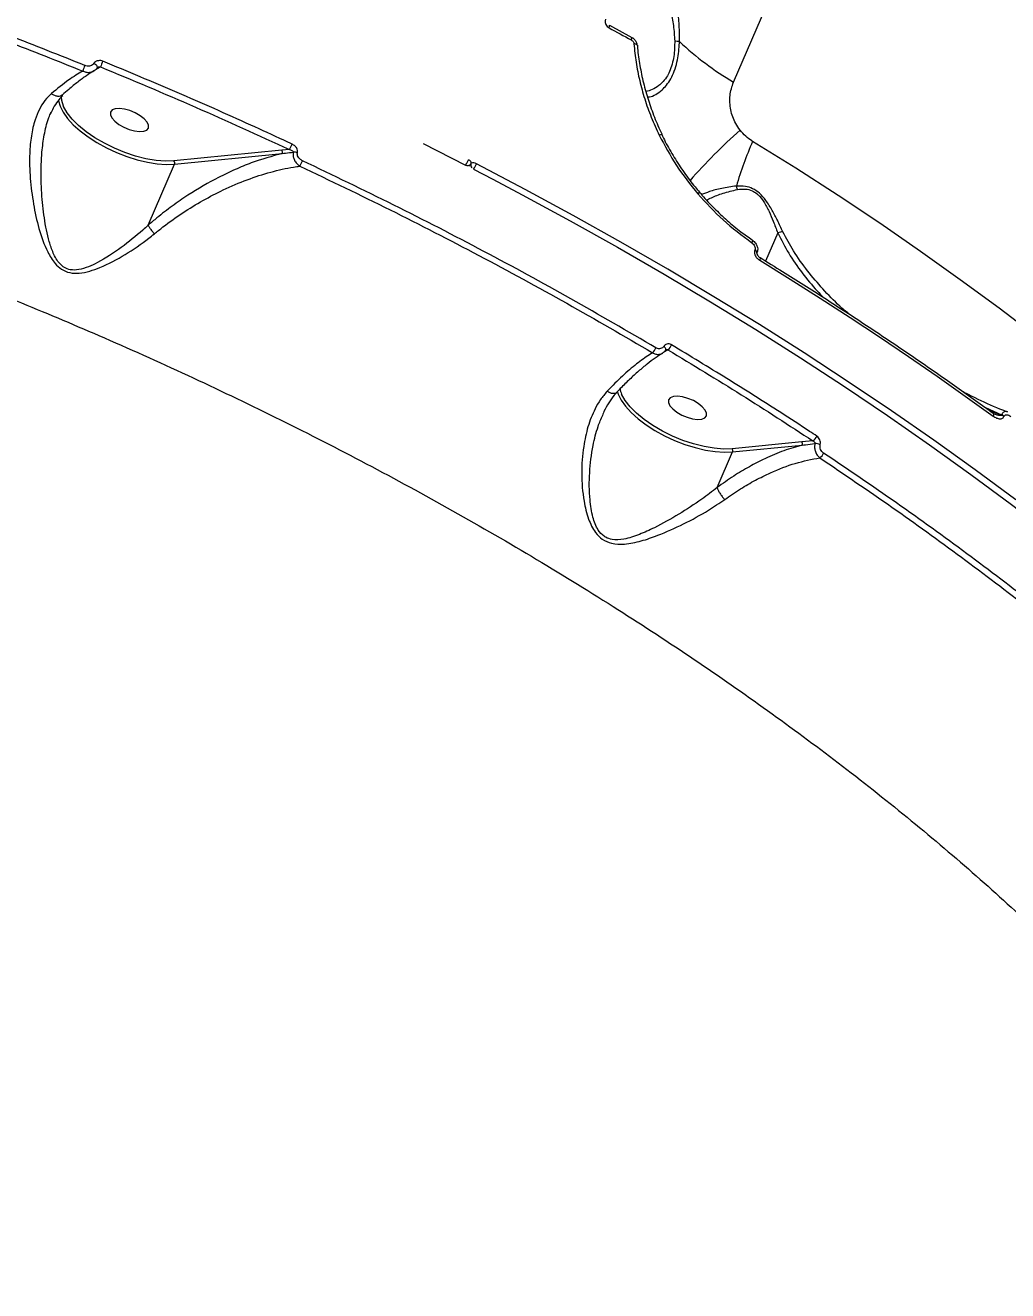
# Model space of a CAD drawing. Header units: millimetres. Extents: x -5517 to 6387, y -5295 to 6147.
# Drawn here: x 3209.4 to 3424.7, y 1794.9 to 2072.2 of the extents above; entities that cross this region are included whole.
import ezdxf

# ---------------------------------------------------------------- set-up
doc = ezdxf.new("R2010")
doc.units = ezdxf.units.MM
for name, color, linetype in [('DIKOM_ОБЪЕКТ', 7, 'Continuous'), ('DIKOM_РАЗМЕР_ЗОНА', 7, 'Continuous'), ('DIKOM_РАЗМЕР_ОБЪЕКТА', 7, 'Continuous')]:
    doc.layers.add(name, color=color, linetype=linetype)
doc.styles.add('style1', font='arial.ttf', dxfattribs={"width": 0.8})
doc.dimstyles.new('1-50', dxfattribs={"dimtxt": 300, "dimasz": 200, "dimexe": 100, "dimexo": 0, "dimgap": 100, "dimtad": 1, "dimtxsty": 'style1', "dimcen": 200, "dimclrd": 7, "dimclre": 7, "dimclrt": 7, "dimadec": 1, "dimazin": 2, "dimtfac": 1, "dimtmove": 0, "dimatfit": 2, "dimfxl": 0, "dimlwd": 25, "dimlwe": 18, "dimarcsym": 0})

# ---------------------------------------------------------------- blocks, each defined once
blk = doc.blocks.new('*D2')
at = {"layer": 'Defpoints', "color": 0, "transparency": 16777216}
for p in [(4491.49, 3838.97), (-2445.56, 374.31), (4491.49, -4687.8)]:
    blk.add_point(p, dxfattribs=at)
at = {"layer": 'DIKOM_РАЗМЕР_ОБЪЕКТА', "color": 7, "lineweight": 18, "transparency": 16777216}
for p, q in [((4491.49, 3838.97), (4491.49, -4787.8)), ((-2445.56, 374.31), (-2445.56, -4787.8))]:
    blk.add_line(p, q, dxfattribs=at)
at = {"layer": 'DIKOM_РАЗМЕР_ОБЪЕКТА', "color": 7, "lineweight": 25, "transparency": 16777216}
blk.add_line((-2245.56, -4687.8), (4291.49, -4687.8), dxfattribs=at)
at = {"layer": 'DIKOM_РАЗМЕР_ОБЪЕКТА', "color": 7, "transparency": 16777216}
for points in [[(-2245.56, -4654.47), (-2245.56, -4721.14), (-2445.56, -4687.8)], [(4291.49, -4654.47), (4291.49, -4721.14), (4491.49, -4687.8)]]:
    blk.add_solid(points, dxfattribs=at)
at = {"layer": 'DIKOM_РАЗМЕР_ОБЪЕКТА', "color": 7, "transparency": 16777216, "insert": (1022.97, -4434.63), "char_height": 300, "attachment_point": 5, "style": 'style1'}
blk.add_mtext('6900', dxfattribs=at)
blk = doc.blocks.new('*D3')
at = {"layer": 'Defpoints', "color": 0, "transparency": 16777216}
for p in [(6386.85, 4728.17), (-4131.44, -152.69), (6386.85, -5195.35)]:
    blk.add_point(p, dxfattribs=at)
at = {"layer": 'DIKOM_РАЗМЕР_ЗОНА', "color": 7, "lineweight": 18, "transparency": 16777216}
for p, q in [((6386.85, 4728.17), (6386.85, -5295.35)), ((-4131.44, -152.69), (-4131.44, -5295.35))]:
    blk.add_line(p, q, dxfattribs=at)
at = {"layer": 'DIKOM_РАЗМЕР_ЗОНА', "color": 7, "lineweight": 25, "transparency": 16777216}
blk.add_line((-3931.44, -5195.35), (6186.85, -5195.35), dxfattribs=at)
at = {"layer": 'DIKOM_РАЗМЕР_ЗОНА', "color": 7, "transparency": 16777216}
for points in [[(-3931.44, -5162.02), (-3931.44, -5228.69), (-4131.44, -5195.35)], [(6186.85, -5162.02), (6186.85, -5228.69), (6386.85, -5195.35)]]:
    blk.add_solid(points, dxfattribs=at)
at = {"layer": 'DIKOM_РАЗМЕР_ЗОНА', "color": 7, "transparency": 16777216, "insert": (1127.71, -4942.18), "char_height": 300, "attachment_point": 5, "style": 'style1'}
blk.add_mtext('10500', dxfattribs=at)

msp = doc.modelspace()

# ---------------------------------------------------------------- linework, layer by layer
at = {"layer": 'DIKOM_ОБЪЕКТ', "color": 7, "linetype": 'Continuous', "lineweight": 15}
for p, q in [((3364.586, 2059.739), (3489.684, 2348.596)), ((3337.446, 2072.163), (3342.315, 2069.527)), ((3343.408, 2067.845), (3343.408, 2067.852)), ((3343.52, 2067.846), (3343.531, 2067.657)), ((3224.674, 2062.399), (3225.874, 2063.049)), ((3214.878, 2052.793), (3215.058, 2053.238)), ((3296.536, 2046.268), (3305.838, 2041.55)), ((3265.568, 2044.772), (3241.962, 2042.44)), ((3242.09, 2041.747), (3265.696, 2044.079)), ((3267.263, 2044.933), (3265.568, 2044.772)), ((3236.296, 2028.367), (3242.09, 2041.747)), ((3306.929, 2041.695), (3306.554, 2041.291)), ((3307.599, 2040.642), (3311.871, 2038.42)), ((3374.289, 2026.688), (3371.62, 2020.525)), ((3368.694, 2025.104), (3368.702, 2025.099)), ((3369.277, 2022.986), (3369.246, 2022.914)), ((3369.749, 2022.328), (3369.718, 2022.258)), ((3349.228, 2000.522), (3350.218, 2001.06)), ((3419.835, 1988.393), (3423.349, 1986.837)), ((3335.924, 1986.733), (3336.022, 1986.971)), ((3423.305, 1986.737), (3421.042, 1987.519)), ((3423.349, 1986.837), (3423.305, 1986.737)), ((3423.868, 1986.447), (3423.911, 1986.547)), ((3379.53, 1980.886), (3364.266, 1979.378)), ((3364.394, 1978.685), (3379.658, 1980.193)), ((3381.987, 1981.114), (3379.53, 1980.886)), ((3361.018, 1970.889), (3364.394, 1978.685))]:
    msp.add_line(p, q, dxfattribs=at)
at = {"layer": 'DIKOM_ОБЪЕКТ', "color": 7, "linetype": 'Continuous', "lineweight": 15, "flags": 128}
for points in [[(3337.318, 2071.6), (3337.929, 2071.272), (3338.539, 2070.943), (3339.149, 2070.613), (3339.759, 2070.284), (3340.368, 2069.954), (3340.977, 2069.623), (3341.585, 2069.292), (3342.193, 2068.961)], [(3343.408, 2067.852), (3343.406, 2067.863), (3343.377, 2067.918), (3343.313, 2067.969), (3343.216, 2068.012), (3343.09, 2068.047), (3342.939, 2068.073), (3342.769, 2068.087)], [(3224.423, 2063.837), (3224.627, 2063.704), (3224.81, 2063.555), (3224.964, 2063.397), (3225.077, 2063.241), (3225.145, 2063.095), (3225.163, 2062.967), (3225.132, 2062.87)], [(3216.646, 2055.775), (3216.661, 2055.653), (3216.987, 2054.417), (3217.64, 2053.106), (3218.606, 2051.75), (3219.862, 2050.378), (3221.382, 2049.019), (3223.134, 2047.704), (3225.078, 2046.459), (3227.173, 2045.314), (3229.374, 2044.291), (3231.632, 2043.414), (3233.899, 2042.702), (3236.126, 2042.17), (3238.264, 2041.829), (3240.266, 2041.687), (3242.09, 2041.747)], [(3217.751, 2054.414), (3217.348, 2055.665), (3217.27, 2056.578)], [(3241.962, 2042.44), (3240.089, 2042.384), (3238.027, 2042.547), (3235.824, 2042.924), (3233.533, 2043.505), (3231.211, 2044.278), (3228.913, 2045.223), (3226.694, 2046.318), (3224.609, 2047.536), (3222.707, 2048.847), (3221.035, 2050.221), (3219.633, 2051.623), (3218.535, 2053.02), (3217.767, 2054.378), (3217.751, 2054.414)], [(3236.356, 2049.663), (3236.384, 2050.254), (3236.073, 2050.938), (3235.449, 2051.66), (3234.564, 2052.363), (3233.487, 2052.988), (3232.307, 2053.486), (3231.12, 2053.816), (3230.02, 2053.951), (3229.099, 2053.881), (3228.429, 2053.61), (3228.066, 2053.162), (3228.038, 2052.572), (3228.349, 2051.888), (3228.973, 2051.165), (3229.858, 2050.463), (3230.935, 2049.837), (3232.115, 2049.339), (3233.302, 2049.009), (3234.402, 2048.874), (3235.323, 2048.945), (3235.993, 2049.215), (3236.356, 2049.663)], [(3431.116, 2003.828), (3422.801, 2010.158), (3414.276, 2016.431), (3405.548, 2022.64), (3396.626, 2028.78), (3387.519, 2034.845), (3378.234, 2040.829), (3368.78, 2046.728)], [(3307.113, 2041.978), (3307.12, 2041.996), (3307.128, 2042.085), (3307.101, 2042.185), (3307.038, 2042.292), (3306.943, 2042.403), (3306.819, 2042.513), (3306.671, 2042.617), (3306.505, 2042.712)], [(3426.444, 1968.179), (3417.566, 1974.753), (3408.486, 1981.265), (3399.21, 1987.71), (3389.746, 1994.081), (3380.103, 2000.375), (3370.288, 2006.585), (3360.31, 2012.706), (3350.177, 2018.733), (3339.898, 2024.661), (3329.481, 2030.485), (3318.936, 2036.2), (3308.27, 2041.802)], [(3311.871, 2038.42), (3318.239, 2035.054), (3328.76, 2029.352), (3339.152, 2023.542), (3349.406, 2017.628), (3359.515, 2011.615), (3369.469, 2005.508), (3379.26, 1999.313), (3388.881, 1993.035), (3398.322, 1986.678), (3407.576, 1980.249), (3416.635, 1973.753), (3425.491, 1967.195), (3432.505, 1961.846)], [(3368.702, 2025.099), (3368.724, 2025.071), (3368.735, 2025.009), (3368.725, 2024.921), (3368.694, 2024.811), (3368.643, 2024.682), (3368.575, 2024.54)], [(3369.718, 2022.257), (3369.731, 2022.307), (3369.712, 2022.446), (3369.618, 2022.602), (3369.459, 2022.762), (3369.246, 2022.914)], [(3369.749, 2022.329), (3369.763, 2022.379), (3369.743, 2022.518), (3369.65, 2022.674), (3369.49, 2022.834), (3369.277, 2022.986)], [(3370.406, 2021.276), (3370.43, 2021.254), (3370.454, 2021.19), (3370.456, 2021.097), (3370.436, 2020.978), (3370.394, 2020.838), (3370.333, 2020.682)], [(3370.333, 2020.682), (3377.007, 2016.543), (3383.605, 2012.364), (3390.127, 2008.147), (3396.569, 2003.894), (3402.93, 1999.606), (3409.205, 1995.284), (3415.394, 1990.931), (3421.494, 1986.548)], [(3349.724, 2001.022), (3349.751, 2001.085), (3349.758, 2001.188), (3349.73, 2001.306), (3349.667, 2001.434), (3349.573, 2001.567), (3349.45, 2001.7), (3349.304, 2001.827)], [(3339.139, 1991.799), (3339.292, 1991.355), (3339.945, 1990.044), (3340.91, 1988.688), (3342.167, 1987.316), (3343.687, 1985.957), (3345.438, 1984.642), (3347.383, 1983.397), (3349.478, 1982.252), (3351.679, 1981.229), (3353.937, 1980.352), (3356.204, 1979.64), (3358.43, 1979.108), (3360.568, 1978.767), (3362.571, 1978.625), (3364.394, 1978.685)], [(3364.266, 1979.378), (3362.394, 1979.322), (3360.331, 1979.485), (3358.128, 1979.862), (3355.837, 1980.444), (3353.515, 1981.217), (3351.216, 1982.162), (3348.998, 1983.257), (3346.912, 1984.475), (3345.011, 1985.786), (3343.339, 1987.16), (3341.937, 1988.562), (3340.839, 1989.959), (3340.073, 1991.314)], [(3358.661, 1986.601), (3358.688, 1987.192), (3358.378, 1987.876), (3357.754, 1988.598), (3356.868, 1989.301), (3355.792, 1989.926), (3354.612, 1990.424), (3353.424, 1990.754), (3352.325, 1990.889), (3351.403, 1990.819), (3350.734, 1990.548), (3350.37, 1990.1), (3350.343, 1989.51), (3350.654, 1988.826), (3351.277, 1988.103), (3352.163, 1987.401), (3353.239, 1986.775), (3354.419, 1986.277), (3355.607, 1985.947), (3356.706, 1985.812), (3357.628, 1985.883), (3358.298, 1986.153), (3358.661, 1986.601)], [(3421.509, 1987.181), (3421.537, 1987.156), (3421.579, 1987.08), (3421.596, 1986.977), (3421.587, 1986.85), (3421.552, 1986.706), (3421.494, 1986.548)]]:
    msp.add_lwpolyline(points, dxfattribs=at)
at = {"layer": 'DIKOM_ОБЪЕКТ', "color": 7, "linetype": 'Continuous', "lineweight": 15}
for centre, radius, start, end in [((3336.7, 2072.037), 0.757, 324.75949, 9.55381), ((3341.605, 2069.384), 0.724, 324.25469, 11.4042), ((3351.059, 2056.827), 11.88, 81.86664, 86.931), ((3398.365, 2117.316), 66.755, 226.88377, 239.60057), ((3236.645, 2057.132), 15.531, 156.34077, 161.14709), ((3241.905, 2057.457), 16.978, 156.25643, 160.77051), ((3454.123, 1950.894), 132.006, 131.86445, 138.63119), ((3256.651, 2050.877), 12.163, 330.74564, 337.04121), ((3348.795, 2047.353), 0.879, 87.38002, 122.63978), ((3441.498, 2014.716), 79.452, 156.24015, 163.75339), ((3265.105, 2044.328), 0.642, 337.18027, 43.77797), ((3268.39, 2042.459), 1.913, 70.71556, 97.42339), ((3241.498, 2041.996), 0.642, 337.18027, 43.77797), ((3259.678, 2046.928), 11.364, 330.38814, 336.96225), ((3301.737, 2044.676), 5.157, 322.68526, 337.61636), ((3306.29, 2042.325), 0.897, 239.77356, 315.38824), ((3306.196, 2042.375), 1, 317.13963, 336.58356), ((3307.992, 2041.569), 0.984, 162.89973, 220.89676), ((3307.554, 2040.775), 1.252, 55.09957, 111.45308), ((3303.645, 2043.704), 5.001, 322.24888, 337.64947), ((3355.936, 2036.368), 1.416, 306.40771, 327.03253), ((3362.596, 2035.802), 2.861, 7.57305, 23.53592), ((3348.4, 2003.194), 2.804, 310.42705, 338.17993), ((3344.829, 2002.629), 2.99, 312.3884, 337.76475), ((3344.977, 1993.625), 5.422, 190.58558, 205.23355), ((3422.603, 1984.683), 2.171, 54.35336, 71.11141), ((3422.647, 1984.786), 2.168, 54.34345, 71.12131), ((3379.066, 1980.442), 0.642, 337.17968, 43.77857), ((3380.791, 1982.975), 2.213, 302.71615, 338.29971), ((3382.601, 1978.262), 2.251, 63.71383, 94.05399), ((3363.803, 1978.934), 0.642, 337.18027, 43.77797), ((3382.24, 1979.287), 2.257, 303.78617, 337.8502)]:
    msp.add_arc(centre, radius, start, end, dxfattribs=at)
for points, knots in [([(3346.865, 2091.225), (3347.026, 2090.618), (3347.37, 2089.321), (3348.042, 2086.721), (3348.885, 2083.488), (3349.87, 2079.676), (3350.779, 2075.778), (3351.497, 2072.076), (3351.628, 2069.829), (3351.695, 2068.69)], [0, 0, 0, 0, 0.1227075, 0.2624643, 0.4060163, 0.5749252, 0.7482627, 0.8723677, 1, 1, 1, 1]), ([(3352.74, 2068.588), (3352.748, 2069.78), (3352.764, 2072.168), (3352.287, 2076.099), (3351.644, 2080.264), (3350.911, 2084.274), (3350.293, 2087.681), (3349.801, 2090.391), (3349.553, 2091.723), (3349.438, 2092.343)], [0, 0, 0, 0, 0.1281511, 0.2567377, 0.426816, 0.5968793, 0.7373119, 0.8775724, 1, 1, 1, 1]), ([(3155.686, 2086.187), (3161.201, 2084.388), (3172.23, 2080.789), (3188.812, 2074.928), (3205.405, 2068.759), (3216.433, 2064.353), (3221.947, 2062.151)], [0, 0, 0, 0, 0.2491006, 0.4982005, 0.7490996, 1, 1, 1, 1]), ([(3222.419, 2063.364), (3216.933, 2065.556), (3205.96, 2069.94), (3189.372, 2076.111), (3172.713, 2082.004), (3161.58, 2085.636), (3156.014, 2087.452)], [0, 0, 0, 0, 0.2490993, 0.4982001, 0.7490992, 1, 1, 1, 1]), ([(3336.547, 2073.539), (3336.514, 2073.445), (3336.431, 2073.206), (3336.437, 2072.774), (3336.596, 2072.302), (3336.895, 2071.878), (3337.177, 2071.693), (3337.318, 2071.6)], [0, 0, 0, 0, 0.1405864, 0.355082, 0.5698485, 0.7848626, 1, 1, 1, 1]), ([(3342.193, 2068.961), (3342.286, 2068.899), (3342.473, 2068.774), (3342.67, 2068.49), (3342.752, 2068.25), (3342.767, 2068.115), (3342.769, 2068.087)], [0, 0, 0, 0, 0.3067894, 0.6133206, 0.9194845, 1, 1, 1, 1]), ([(3342.307, 2069.511), (3342.386, 2069.472), (3342.688, 2069.321), (3343.09, 2068.857), (3343.379, 2068.299), (3343.378, 2067.946), (3343.378, 2067.851)], [0, 0, 0, 0, 0.1274635, 0.4869991, 0.8619701, 1, 1, 1, 1]), ([(3351.695, 2068.69), (3351.695, 2068.466), (3351.694, 2067.032), (3351.519, 2064.973), (3350.917, 2062.795), (3350.438, 2061.723), (3349.869, 2060.734), (3349.206, 2059.839), (3348.074, 2058.777), (3346.787, 2058.055), (3345.82, 2057.671), (3345.389, 2057.684), (3345.383, 2057.685)], [0, 0, 0, 0, 0.0361582, 0.2315569, 0.3352173, 0.4388859, 0.4584198, 0.5714076, 0.6845744, 0.8410009, 0.9976427, 1, 1, 1, 1]), ([(3345.727, 2056.466), (3345.883, 2056.465), (3346.438, 2056.459), (3347.539, 2056.956), (3348.807, 2057.829), (3349.933, 2059.027), (3350.865, 2060.401), (3351.648, 2062.109), (3352.373, 2064.555), (3352.654, 2066.815), (3352.728, 2068.35), (3352.74, 2068.588)], [0, 0, 0, 0, 0.0569498, 0.2024343, 0.347751, 0.4549132, 0.5619531, 0.6709175, 0.7798719, 0.9659679, 1, 1, 1, 1]), ([(3342.769, 2068.087), (3342.903, 2066.746), (3343.169, 2064.065), (3343.975, 2060.045), (3345.085, 2056.023), (3346.505, 2052.016), (3347.716, 2049.401), (3348.321, 2048.093)], [0, 0, 0, 0, 0.1976824, 0.3953872, 0.5930891, 0.7965441, 1, 1, 1, 1]), ([(3343.531, 2067.657), (3343.541, 2067.482), (3343.618, 2066.051), (3344.039, 2063.337), (3344.808, 2059.538), (3345.879, 2055.749), (3347.239, 2052.02), (3348.267, 2049.521), (3348.899, 2048.302), (3348.916, 2048.269)], [0, 0, 0, 0, 0.0266959, 0.2187402, 0.4120482, 0.6061818, 0.8006278, 0.9947056, 1, 1, 1, 1]), ([(3224.423, 2063.837), (3224.326, 2063.719), (3224.131, 2063.484), (3223.684, 2063.274), (3223.167, 2063.194), (3222.728, 2063.251), (3222.485, 2063.34), (3222.419, 2063.364)], [0, 0, 0, 0, 0.216902, 0.4334382, 0.6619728, 0.9080504, 1, 1, 1, 1]), ([(3225.124, 2062.875), (3225.11, 2062.849), (3224.976, 2062.588), (3224.714, 2062.326), (3224.423, 2062.199), (3224.379, 2062.179)], [0, 0, 0, 0, 0.0855068, 0.8593875, 1, 1, 1, 1]), ([(3226.363, 2064.293), (3226.3, 2064.317), (3226.066, 2064.404), (3225.644, 2064.461), (3225.144, 2064.386), (3224.708, 2064.182), (3224.518, 2063.952), (3224.423, 2063.837)], [0, 0, 0, 0, 0.0918997, 0.3355652, 0.563081, 0.7814668, 1, 1, 1, 1]), ([(3225.232, 2062.95), (3225.223, 2062.946), (3225.171, 2062.925), (3225.146, 2062.891), (3225.136, 2062.874), (3225.134, 2062.87)], [0, 0, 0, 0, 0.1444145, 0.7932153, 1, 1, 1, 1]), ([(3225.233, 2062.948), (3225.268, 2062.967), (3225.368, 2063.022), (3225.561, 2063.059), (3225.74, 2063.066), (3225.845, 2063.053), (3225.874, 2063.049)], [0, 0, 0, 0, 0.1709653, 0.4914883, 0.8589535, 1, 1, 1, 1]), ([(3225.874, 2063.049), (3232.817, 2060.155), (3246.725, 2054.359), (3260.41, 2048.078), (3267.263, 2044.933)], [0, 0, 0, 0, 0.4992726, 1, 1, 1, 1]), ([(3267.851, 2046.132), (3267.248, 2046.413), (3264.23, 2047.817), (3255.862, 2051.651), (3242.663, 2057.511), (3231.8, 2062.031), (3226.363, 2064.293)], [0, 0, 0, 0, 0.0441412, 0.220712, 0.6100117, 1, 1, 1, 1]), ([(3221.947, 2062.151), (3220.945, 2061.539), (3218.767, 2060.212), (3216.374, 2058.25), (3215.082, 2057.191)], [0, 0, 0, 0, 0.4604838, 1, 1, 1, 1]), ([(3224.393, 2062.164), (3223.856, 2061.831), (3222.737, 2061.136), (3220.887, 2059.769), (3219.121, 2058.352), (3217.957, 2057.299), (3217.487, 2056.873)], [0, 0, 0, 0, 0.2550332, 0.5317477, 0.8107607, 1, 1, 1, 1]), ([(3221.947, 2062.151), (3222.048, 2062.105), (3222.419, 2061.935), (3223.091, 2061.812), (3223.844, 2061.88), (3224.223, 2062.095), (3224.381, 2062.186)], [0, 0, 0, 0, 0.1250273, 0.4600136, 0.7740983, 1, 1, 1, 1]), ([(3215.082, 2057.191), (3214.597, 2056.716), (3213.579, 2055.72), (3212.402, 2053.769), (3211.353, 2051.199), (3210.625, 2047.97), (3210.238, 2043.657), (3210.365, 2038.619), (3211.097, 2033.061), (3212.243, 2027.603), (3213.813, 2023.189), (3215.589, 2020.198), (3217.275, 2018.626), (3219.136, 2017.849), (3221.288, 2017.794), (3223.512, 2018.259), (3226.94, 2019.524), (3231.351, 2021.842), (3235.225, 2024.541), (3237.25, 2026.157), (3237.665, 2026.488)], [0, 0, 0, 0, 0.0399718, 0.0838375, 0.1277319, 0.1889325, 0.2502296, 0.335038, 0.41998, 0.5024349, 0.5846115, 0.6297417, 0.6580806, 0.6869115, 0.7179999, 0.7532859, 0.7887215, 0.8822409, 0.9758685, 1, 1, 1, 1]), ([(3217.46, 2056.896), (3217.349, 2056.808), (3217.094, 2056.604), (3216.504, 2056.557), (3215.833, 2056.722), (3215.35, 2056.99), (3215.118, 2057.164), (3215.082, 2057.191)], [0, 0, 0, 0, 0.1999901, 0.4613222, 0.7226573, 0.9578125, 1, 1, 1, 1]), ([(3366.026, 2049.202), (3365.689, 2049.685), (3364.745, 2051.038), (3363.855, 2053.661), (3363.641, 2056.856), (3364.269, 2058.772), (3364.586, 2059.739)], [0, 0, 0, 0, 0.1529635, 0.4283748, 0.7114377, 1, 1, 1, 1]), ([(3217.589, 2056.74), (3217.307, 2056.472), (3216.612, 2055.81), (3215.704, 2054.497), (3215.166, 2053.348), (3214.903, 2052.787)], [0, 0, 0, 0, 0.2590998, 0.63835, 1, 1, 1, 1]), ([(3236.294, 2028.358), (3236.293, 2028.357), (3235.908, 2027.999), (3234.031, 2026.296), (3230.43, 2023.397), (3226.405, 2020.732), (3223.22, 2019.219), (3221.229, 2018.58), (3219.382, 2018.487), (3218.251, 2018.898), (3217.316, 2019.504), (3216.211, 2020.69), (3215.208, 2022.839), (3214.415, 2025.394), (3213.667, 2028.869), (3213.056, 2033.367), (3212.754, 2038.897), (3212.901, 2043.89), (3213.485, 2048.194), (3214.124, 2051.014), (3214.728, 2052.439), (3214.878, 2052.793)], [0, 0, 0, 0, 0.0000996, 0.0275861, 0.1329723, 0.2406613, 0.2789785, 0.3180017, 0.3501116, 0.3737525, 0.3791605, 0.4083357, 0.4570495, 0.5030314, 0.549071, 0.6433665, 0.7395673, 0.8378605, 0.9065384, 0.9768494, 1, 1, 1, 1]), ([(3082.246, 2051.545), (3088.037, 2050.183), (3099.626, 2047.458), (3117.181, 2042.761), (3134.806, 2037.638), (3152.708, 2031.979), (3170.85, 2025.782), (3189.19, 2019.042), (3207.435, 2011.862), (3226.053, 2004.043), (3244.983, 1995.557), (3264.147, 1986.391), (3283.151, 1976.714), (3301.92, 1966.538), (3320.38, 1955.889), (3338.104, 1945.013), (3355.049, 1933.957), (3371.192, 1922.767), (3386.816, 1911.249), (3401.842, 1899.43), (3416.202, 1887.344), (3429.568, 1875.269), (3441.919, 1863.248), (3453.258, 1851.319), (3463.779, 1839.28), (3473.41, 1827.167), (3482.094, 1815.024), (3489.143, 1803.9), (3494.79, 1793.802), (3499.286, 1784.682), (3503.109, 1775.673), (3506.24, 1766.81), (3508.67, 1758.132), (3510.386, 1749.637), (3511.446, 1741.31), (3511.548, 1735.938), (3511.599, 1733.251)], [0, 0, 0, 0, 0.0277654, 0.0555639, 0.0833624, 0.1111276, 0.1400315, 0.168973, 0.1979143, 0.2268181, 0.2582449, 0.2896958, 0.3211227, 0.3534673, 0.3858386, 0.4181831, 0.449506, 0.480853, 0.5121759, 0.5444126, 0.5766757, 0.6089124, 0.640161, 0.6714335, 0.7026821, 0.7348412, 0.7670266, 0.7991857, 0.8241464, 0.8491071, 0.8742669, 0.8994269, 0.9244695, 0.9495121, 0.974756, 1, 1, 1, 1]), ([(3368.78, 2046.728), (3368.732, 2046.757), (3368.202, 2047.087), (3367.208, 2047.829), (3366.425, 2048.739), (3366.026, 2049.202)], [0, 0, 0, 0, 0.0467935, 0.5142785, 1, 1, 1, 1]), ([(3269.022, 2044.264), (3269.029, 2044.296), (3269.067, 2044.458), (3269.056, 2044.793), (3268.873, 2045.268), (3268.477, 2045.771), (3268.074, 2046.004), (3267.851, 2046.132)], [0, 0, 0, 0, 0.0440717, 0.224543, 0.4337649, 0.6874904, 1, 1, 1, 1]), ([(3348.321, 2048.093), (3349.511, 2045.846), (3351.918, 2041.298), (3355.144, 2037.267), (3356.776, 2035.228)], [0, 0, 0, 0, 0.4941798, 1, 1, 1, 1]), ([(3348.871, 2048.25), (3349.121, 2047.721), (3349.932, 2046.004), (3351.561, 2043.205), (3353.745, 2039.891), (3355.622, 2037.357), (3356.818, 2035.99), (3357.145, 2035.616)], [0, 0, 0, 0, 0.1163985, 0.3781744, 0.6399542, 0.9014795, 1, 1, 1, 1]), ([(3265.696, 2044.079), (3263.447, 2043.465), (3260.048, 2042.536), (3255.338, 2040.59), (3250.698, 2038.38), (3246.072, 2035.701), (3241.565, 2032.596), (3238.662, 2030.377), (3236.931, 2028.907), (3236.296, 2028.367)], [0, 0, 0, 0, 0.2355395, 0.356037, 0.4765282, 0.7016585, 0.8172972, 0.9329168, 1, 1, 1, 1]), ([(3265.696, 2044.079), (3265.934, 2044.108), (3266.749, 2044.206), (3267.565, 2044.294), (3268.143, 2044.356)], [0, 0, 0, 0, 0.2912901, 1, 1, 1, 1]), ([(3267.263, 2044.933), (3267.405, 2044.897), (3267.651, 2044.835), (3267.931, 2044.689), (3268.084, 2044.553), (3268.136, 2044.45), (3268.146, 2044.393), (3268.144, 2044.366), (3268.143, 2044.356)], [0, 0, 0, 0, 0.3693765, 0.6445048, 0.8371819, 0.9270435, 0.9712032, 1, 1, 1, 1]), ([(3268.143, 2044.356), (3268.133, 2044.313), (3268.072, 2044.062), (3268.053, 2043.545), (3268.244, 2042.784), (3268.694, 2042.019), (3269.193, 2041.546), (3269.506, 2041.346), (3269.558, 2041.313)], [0, 0, 0, 0, 0.039498, 0.2326422, 0.4437346, 0.6867486, 0.9479391, 1, 1, 1, 1]), ([(3270.136, 2042.481), (3269.913, 2042.61), (3269.524, 2042.837), (3269.15, 2043.324), (3268.984, 2043.774), (3268.98, 2044.088), (3269.016, 2044.239), (3269.022, 2044.264)], [0, 0, 0, 0, 0.3277118, 0.5739026, 0.7796258, 0.9627585, 1, 1, 1, 1]), ([(3237.665, 2026.488), (3238.286, 2026.989), (3240.316, 2028.624), (3243.866, 2031.135), (3248.297, 2033.846), (3253.03, 2036.303), (3258.014, 2038.417), (3263.174, 2040.084), (3267.004, 2040.943), (3269.091, 2041.245), (3269.558, 2041.313)], [0, 0, 0, 0, 0.0601213, 0.1962361, 0.3328176, 0.469063, 0.6303289, 0.7921155, 0.953435, 1, 1, 1, 1]), ([(3269.558, 2041.313), (3276.171, 2038.148), (3289.396, 2031.819), (3308.893, 2021.761), (3328.127, 2011.336), (3340.605, 2004.06), (3346.844, 2000.421)], [0, 0, 0, 0, 0.2485967, 0.4971931, 0.7485966, 1, 1, 1, 1]), ([(3347.596, 2001.498), (3341.413, 2005.104), (3329.047, 2012.316), (3309.85, 2022.732), (3290.242, 2032.857), (3276.838, 2039.273), (3270.136, 2042.481)], [0, 0, 0, 0, 0.2485966, 0.4971923, 0.7485966, 1, 1, 1, 1]), ([(3356.776, 2035.228), (3358.567, 2033.261), (3362.195, 2029.276), (3366.431, 2026.132), (3368.575, 2024.54)], [0, 0, 0, 0, 0.4937598, 1, 1, 1, 1]), ([(3357.141, 2035.611), (3357.32, 2035.391), (3358.326, 2034.155), (3360.342, 2032.065), (3363.185, 2029.375), (3365.982, 2027.043), (3367.872, 2025.715), (3368.709, 2025.127)], [0, 0, 0, 0, 0.0537503, 0.3013144, 0.5503624, 0.8008123, 1, 1, 1, 1]), ([(3365.219, 2036.944), (3364.119, 2036.797), (3361.919, 2036.501), (3359.362, 2035.763), (3358.126, 2035.304), (3357.565, 2035.096)], [0, 0, 0, 0, 0.3525258, 0.7056741, 1, 1, 1, 1]), ([(3358.685, 2033.881), (3359.027, 2034.053), (3360.033, 2034.561), (3362.257, 2035.418), (3364.367, 2035.924), (3365.432, 2036.179)], [0, 0, 0, 0, 0.2039749, 0.5982986, 1, 1, 1, 1]), ([(3375.437, 2026.895), (3375.037, 2027.741), (3374.3, 2029.296), (3373.092, 2031.629), (3371.843, 2033.677), (3370.391, 2035.383), (3368.791, 2036.463), (3367.005, 2036.988), (3365.87, 2036.96), (3365.219, 2036.944)], [0, 0, 0, 0, 0.1839965, 0.3384114, 0.4956197, 0.6241672, 0.7374545, 0.8492105, 1, 1, 1, 1]), ([(3365.432, 2036.179), (3366.028, 2036.256), (3367.051, 2036.389), (3368.585, 2036.036), (3369.509, 2035.456), (3370.4, 2034.663), (3371.379, 2033.37), (3372.417, 2031.382), (3373.378, 2029.075), (3373.967, 2027.532), (3374.289, 2026.688)], [0, 0, 0, 0, 0.1504079, 0.2579107, 0.3420712, 0.3655541, 0.4905018, 0.6488161, 0.8079278, 1, 1, 1, 1]), ([(3236.296, 2028.367), (3236.295, 2028.366), (3236.294, 2028.363), (3236.294, 2028.36), (3236.294, 2028.359), (3236.294, 2028.358)], [0, 0, 0, 0, 0.4263692, 0.7824837, 1, 1, 1, 1]), ([(3236.294, 2028.358), (3236.385, 2028.196), (3236.568, 2027.871), (3237.027, 2027.242), (3237.415, 2026.769), (3237.632, 2026.525), (3237.665, 2026.488)], [0, 0, 0, 0, 0.3157313, 0.631463, 0.9437918, 1, 1, 1, 1]), ([(3374.289, 2026.688), (3374.29, 2026.689), (3374.291, 2026.691), (3374.292, 2026.693), (3374.294, 2026.694), (3374.295, 2026.694)], [0, 0, 0, 0, 0.4133255, 0.7642889, 1, 1, 1, 1]), ([(3375.437, 2026.895), (3375.407, 2026.896), (3375.246, 2026.901), (3374.876, 2026.869), (3374.502, 2026.756), (3374.295, 2026.694)], [0, 0, 0, 0, 0.0926786, 0.4977997, 1, 1, 1, 1]), ([(3374.295, 2026.694), (3375.054, 2025.184), (3376.583, 2022.147), (3379.578, 2017.935), (3382.153, 2014.74), (3383.813, 2013.04), (3384.258, 2012.584)], [0, 0, 0, 0, 0.2964762, 0.5965599, 0.8918561, 1, 1, 1, 1]), ([(3389.874, 2008.933), (3389.198, 2009.498), (3387.162, 2011.197), (3384.163, 2014.376), (3380.723, 2018.382), (3377.723, 2022.539), (3376.17, 2025.5), (3375.437, 2026.895)], [0, 0, 0, 0, 0.1113113, 0.3350068, 0.5586355, 0.7919045, 1, 1, 1, 1]), ([(3368.575, 2024.54), (3368.704, 2024.435), (3368.96, 2024.229), (3369.216, 2023.835), (3369.336, 2023.465), (3369.344, 2023.183), (3369.296, 2023.042), (3369.277, 2022.986)], [0, 0, 0, 0, 0.2717751, 0.5388486, 0.7375797, 0.896647, 1, 1, 1, 1]), ([(3368.694, 2025.088), (3368.768, 2025.039), (3369.103, 2024.822), (3369.536, 2024.293), (3369.857, 2023.558), (3369.932, 2022.882), (3369.797, 2022.503), (3369.738, 2022.335)], [0, 0, 0, 0, 0.0844012, 0.3790211, 0.62028, 0.8315786, 1, 1, 1, 1]), ([(3369.246, 2022.914), (3369.209, 2022.791), (3369.134, 2022.546), (3369.192, 2022.086), (3369.412, 2021.56), (3369.812, 2021.049), (3370.169, 2020.798), (3370.333, 2020.682)], [0, 0, 0, 0, 0.1522806, 0.3040499, 0.5080116, 0.7732256, 1, 1, 1, 1]), ([(3369.717, 2022.256), (3369.718, 2022.257), (3369.72, 2022.261), (3369.716, 2022.254), (3369.712, 2022.226), (3369.716, 2022.165), (3369.733, 2022.078), (3369.781, 2021.943), (3369.895, 2021.741), (3370.104, 2021.487), (3370.301, 2021.355), (3370.41, 2021.282)], [0, 0, 0, 0, 0.0069541, 0.0674308, 0.1225141, 0.1751345, 0.2325726, 0.3278664, 0.4726974, 0.7081984, 1, 1, 1, 1]), ([(3370.406, 2021.276), (3372.056, 2020.259), (3376.839, 2017.309), (3384.647, 2012.365), (3393.773, 2006.423), (3402.737, 2000.41), (3411.38, 1994.436), (3417.602, 1990.013), (3420.901, 1987.622), (3421.51, 1987.18)], [0, 0, 0, 0, 0.0925209, 0.2683165, 0.4441209, 0.6199276, 0.7957377, 0.9623035, 1, 1, 1, 1]), ([(3349.304, 2001.827), (3349.211, 2001.711), (3349.023, 2001.478), (3348.607, 2001.299), (3348.148, 2001.276), (3347.802, 2001.382), (3347.628, 2001.48), (3347.596, 2001.498)], [0, 0, 0, 0, 0.2363731, 0.4729345, 0.7098608, 0.9468129, 1, 1, 1, 1]), ([(3351.003, 2002.152), (3350.971, 2002.171), (3350.797, 2002.269), (3350.453, 2002.375), (3349.997, 2002.353), (3349.584, 2002.175), (3349.397, 2001.943), (3349.304, 2001.827)], [0, 0, 0, 0, 0.0546036, 0.2913784, 0.5278196, 0.7639516, 1, 1, 1, 1]), ([(3382.847, 1982.157), (3382.323, 1982.503), (3379.701, 1984.231), (3373.172, 1988.472), (3363.136, 1994.827), (3355.049, 1999.709), (3351.003, 2002.152)], [0, 0, 0, 0, 0.0507683, 0.2538466, 0.6266954, 1, 1, 1, 1]), ([(3346.844, 2000.421), (3345.93, 1999.83), (3344.085, 1998.635), (3341.022, 1996.078), (3338.585, 1993.751), (3337.183, 1992.284), (3336.887, 1991.975)], [0, 0, 0, 0, 0.2991614, 0.6039867, 0.9163484, 1, 1, 1, 1]), ([(3349.002, 2000.285), (3348.483, 1999.957), (3347.419, 1999.284), (3345.661, 1997.965), (3343.783, 1996.408), (3341.811, 1994.598), (3340.196, 1993.021), (3339.233, 1991.983), (3338.963, 1991.692)], [0, 0, 0, 0, 0.1761949, 0.3610112, 0.5482023, 0.7368691, 0.926189, 1, 1, 1, 1]), ([(3346.844, 2000.421), (3346.896, 2000.391), (3347.182, 2000.225), (3347.745, 2000.051), (3348.447, 2000.053), (3348.817, 2000.253), (3348.975, 2000.338)], [0, 0, 0, 0, 0.0755567, 0.412108, 0.7486285, 1, 1, 1, 1]), ([(3349.712, 2001.03), (3349.69, 2000.987), (3349.544, 2000.706), (3349.279, 2000.52), (3349.055, 2000.364)], [0, 0, 0, 0, 0.1525685, 1, 1, 1, 1]), ([(3349.78, 2001.07), (3349.77, 2001.068), (3349.751, 2001.062), (3349.733, 2001.03), (3349.725, 2001.014)], [0, 0, 0, 0, 0.4997725, 1, 1, 1, 1]), ([(3349.781, 2001.069), (3349.811, 2001.085), (3349.885, 2001.125), (3350.029, 2001.128), (3350.147, 2001.097), (3350.207, 2001.066), (3350.218, 2001.06)], [0, 0, 0, 0, 0.2305386, 0.5751604, 0.9204188, 1, 1, 1, 1]), ([(3350.218, 2001.06), (3355.615, 1997.796), (3366.42, 1991.261), (3376.794, 1984.499), (3381.987, 1981.114)], [0, 0, 0, 0, 0.4994503, 1, 1, 1, 1]), ([(3336.887, 1991.975), (3336.389, 1991.388), (3335.391, 1990.215), (3333.917, 1987.653), (3332.593, 1984.243), (3331.576, 1979.476), (3331.169, 1973.972), (3331.598, 1968.566), (3332.632, 1964.178), (3334, 1961.277), (3335.802, 1959.428), (3338.037, 1958.471), (3340.982, 1958.413), (3344.38, 1959.117), (3348.697, 1960.637), (3353.666, 1962.843), (3358.631, 1965.548), (3361.487, 1967.474), (3362.663, 1968.267)], [0, 0, 0, 0, 0.0404306, 0.080883, 0.1509573, 0.2211468, 0.3139214, 0.4066914, 0.4680978, 0.5184384, 0.5509393, 0.5857395, 0.6308309, 0.6892188, 0.7478309, 0.841261, 0.9345797, 1, 1, 1, 1]), ([(3338.992, 1991.699), (3338.807, 1991.512), (3338.159, 1990.86), (3337.225, 1989.459), (3336.405, 1988.065), (3336.046, 1987.174), (3335.972, 1986.992)], [0, 0, 0, 0, 0.1479248, 0.5150811, 0.9003592, 1, 1, 1, 1]), ([(3338.941, 1991.717), (3338.835, 1991.636), (3338.612, 1991.463), (3338.053, 1991.463), (3337.486, 1991.639), (3337.09, 1991.846), (3336.925, 1991.951), (3336.887, 1991.975)], [0, 0, 0, 0, 0.2458403, 0.5222346, 0.7986128, 0.9539492, 1, 1, 1, 1]), ([(3414.909, 1991.899), (3415.762, 1991.459), (3418.369, 1990.115), (3421.629, 1988.642), (3424.076, 1987.702), (3424.662, 1987.478)], [0, 0, 0, 0, 0.2700188, 0.8253967, 1, 1, 1, 1]), ([(3361.017, 1970.881), (3361.016, 1970.881), (3359.921, 1970.026), (3357.209, 1967.974), (3352.576, 1964.978), (3347.984, 1962.393), (3343.959, 1960.548), (3340.877, 1959.523), (3338.32, 1959.318), (3336.874, 1959.797), (3335.821, 1960.469), (3334.963, 1961.437), (3334.237, 1962.913), (3333.524, 1965.118), (3332.963, 1968.891), (3332.94, 1974.205), (3333.648, 1979.602), (3334.65, 1983.843), (3335.57, 1985.93), (3335.924, 1986.733)], [0, 0, 0, 0, 0.0000679, 0.0748603, 0.1804735, 0.2890188, 0.3538993, 0.4199226, 0.4676824, 0.4950485, 0.5031338, 0.5363239, 0.5629618, 0.5903654, 0.658795, 0.7635419, 0.870919, 0.9503594, 1, 1, 1, 1]), ([(3421.494, 1986.548), (3421.743, 1986.39), (3422.221, 1986.088), (3422.902, 1985.928), (3423.391, 1985.994), (3423.703, 1986.168), (3423.812, 1986.354), (3423.868, 1986.447)], [0, 0, 0, 0, 0.3089, 0.5923213, 0.7697259, 0.8844654, 1, 1, 1, 1]), ([(3421.518, 1987.2), (3421.572, 1987.152), (3421.77, 1986.979), (3421.976, 1986.91), (3422.125, 1986.86)], [0, 0, 0, 0, 0.2761025, 1, 1, 1, 1]), ([(3423.305, 1986.737), (3423.297, 1986.724), (3423.279, 1986.694), (3423.216, 1986.661), (3423.045, 1986.63), (3422.635, 1986.677), (3422.29, 1986.824), (3422.057, 1986.923)], [0, 0, 0, 0, 0.0375558, 0.0839031, 0.1682357, 0.4410848, 1, 1, 1, 1]), ([(3424.675, 1987.514), (3424.507, 1987.555), (3424.215, 1987.628), (3423.83, 1987.453), (3423.546, 1987.194), (3423.416, 1986.959), (3423.349, 1986.837)], [0, 0, 0, 0, 0.3482974, 0.6067804, 0.7979736, 1, 1, 1, 1]), ([(3423.911, 1986.547), (3423.946, 1986.608), (3424.017, 1986.728), (3424.214, 1986.839), (3424.519, 1986.878), (3424.939, 1986.774), (3425.234, 1986.584), (3425.388, 1986.485)], [0, 0, 0, 0, 0.1189843, 0.2374376, 0.4123195, 0.6910193, 1, 1, 1, 1]), ([(3379.658, 1980.193), (3378.33, 1979.812), (3375.655, 1979.045), (3371.755, 1977.392), (3368.065, 1975.496), (3364.553, 1973.404), (3362.22, 1971.744), (3361.018, 1970.889)], [0, 0, 0, 0, 0.2198975, 0.4427756, 0.6236713, 0.8062576, 1, 1, 1, 1]), ([(3379.658, 1980.193), (3379.896, 1980.222), (3380.823, 1980.337), (3381.752, 1980.435), (3382.442, 1980.507)], [0, 0, 0, 0, 0.2563599, 1, 1, 1, 1]), ([(3381.987, 1981.114), (3382.057, 1981.08), (3382.193, 1981.014), (3382.349, 1980.865), (3382.438, 1980.707), (3382.453, 1980.591), (3382.447, 1980.531), (3382.443, 1980.514), (3382.442, 1980.507)], [0, 0, 0, 0, 0.272457, 0.5325398, 0.7667581, 0.9319509, 0.9741047, 1, 1, 1, 1]), ([(3382.442, 1980.507), (3382.433, 1980.472), (3382.362, 1980.19), (3382.322, 1979.598), (3382.5, 1978.752), (3382.896, 1977.96), (3383.296, 1977.594), (3383.495, 1977.411)], [0, 0, 0, 0, 0.0333378, 0.2664454, 0.5082655, 0.7552681, 1, 1, 1, 1]), ([(3383.598, 1980.28), (3383.603, 1980.3), (3383.648, 1980.472), (3383.669, 1980.834), (3383.537, 1981.351), (3383.258, 1981.83), (3382.984, 1982.048), (3382.847, 1982.157)], [0, 0, 0, 0, 0.0299137, 0.2617959, 0.5039409, 0.7520261, 1, 1, 1, 1]), ([(3384.33, 1978.436), (3384.197, 1978.543), (3383.929, 1978.758), (3383.656, 1979.227), (3383.528, 1979.733), (3383.548, 1980.089), (3383.593, 1980.259), (3383.598, 1980.28)], [0, 0, 0, 0, 0.2478633, 0.4959001, 0.7364449, 0.9670424, 1, 1, 1, 1]), ([(3362.663, 1968.267), (3363.814, 1969.062), (3366.037, 1970.598), (3369.398, 1972.534), (3373.426, 1974.528), (3378.23, 1976.395), (3381.725, 1977.07), (3383.495, 1977.411)], [0, 0, 0, 0, 0.1647937, 0.31844, 0.4735206, 0.7333075, 1, 1, 1, 1]), ([(3383.495, 1977.411), (3388.799, 1973.829), (3399.406, 1966.664), (3414.681, 1955.627), (3429.436, 1944.399), (3441.333, 1934.836), (3448.192, 1929.026), (3450.523, 1927.053)], [0, 0, 0, 0, 0.2203109, 0.4406212, 0.663083, 0.8855452, 1, 1, 1, 1]), ([(3451.512, 1927.963), (3449.176, 1929.941), (3442.345, 1935.727), (3430.516, 1945.238), (3415.783, 1956.458), (3400.432, 1967.559), (3389.698, 1974.81), (3384.33, 1978.436)], [0, 0, 0, 0, 0.1144551, 0.3347657, 0.555076, 0.7775383, 1, 1, 1, 1]), ([(3361.018, 1970.889), (3361.018, 1970.887), (3361.017, 1970.885), (3361.017, 1970.882), (3361.017, 1970.881), (3361.017, 1970.881)], [0, 0, 0, 0, 0.5026639, 0.9075548, 1, 1, 1, 1]), ([(3361.017, 1970.881), (3361.08, 1970.697), (3361.206, 1970.327), (3361.593, 1969.636), (3362.062, 1968.957), (3362.438, 1968.507), (3362.632, 1968.3), (3362.663, 1968.267)], [0, 0, 0, 0, 0.2440054, 0.4880032, 0.7320017, 0.9571026, 1, 1, 1, 1])]:
    msp.add_open_spline(points, degree=3, knots=knots, dxfattribs=at)

# ---------------------------------------------------------------- dimensions: what is measured, and where the dimension line sits
at = {"layer": 'DIKOM_РАЗМЕР_ЗОНА'}
dim = msp.add_linear_dim(base=(6386.855, -5195.352), p1=(-4131.439, -152.689), p2=(6386.855, 4728.173), text='10500', dimstyle='1-50', dxfattribs=at)
dim.commit()
dim.dimension.update_dxf_attribs({"geometry": '*D3', "text_midpoint": (1127.708, -5195.352), "dimtype": 160})
at = {"layer": 'DIKOM_РАЗМЕР_ОБЪЕКТА'}
dim = msp.add_linear_dim(base=(4491.49, -4687.804), p1=(-2445.558, 374.311), p2=(4491.49, 3838.967), text='6900', dimstyle='1-50', dxfattribs=at)
dim.commit()
dim.dimension.update_dxf_attribs({"geometry": '*D2', "text_midpoint": (1022.966, -4687.804), "dimtype": 160})

doc.saveas('drawing.dxf')
